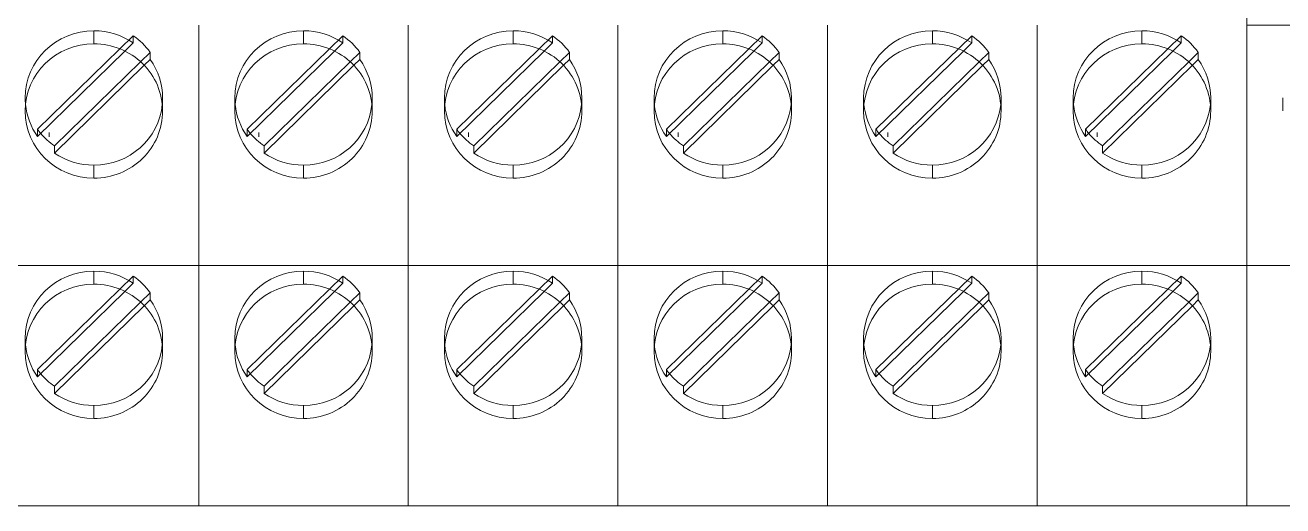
# Model space of a CAD drawing. Header units: millimetres. Extents: x 1359 to 3577, y 1336 to 3557.
# Drawn here: x 2999.3 to 3035.9, y 2481.56 to 2495.56 of the extents above; entities that cross this region are included whole.
import ezdxf

# ---------------------------------------------------------------- set-up
doc = ezdxf.new("R2010")
doc.units = ezdxf.units.MM
doc.layers.add('000-PI-Oprema', color=30, linetype='Continuous', lineweight=5)

msp = doc.modelspace()

# ---------------------------------------------------------------- linework, layer by layer
at = {"layer": '000-PI-Oprema', "color": 0, "linetype": 'ByBlock', "lineweight": 0}
for p, q in [((3034.852, 2495.556), (3034.852, 2500.556)), ((3034.852, 2495.556), (3034.852, 2500.556)), ((3001.302, 2495.391), (3001.302, 2495.012)), ((3004.352, 2495.012), (3004.352, 2495.556)), ((3004.352, 2495.012), (3004.352, 2495.556)), ((3004.352, 2495.012), (3004.352, 2495.556)), ((3004.352, 2495.012), (3004.352, 2495.556)), ((3007.402, 2495.391), (3007.402, 2495.012)), ((3010.452, 2495.012), (3010.452, 2495.556)), ((3010.452, 2495.012), (3010.452, 2495.556)), ((3010.452, 2495.012), (3010.452, 2495.556)), ((3010.452, 2495.012), (3010.452, 2495.556)), ((3013.502, 2495.391), (3013.502, 2495.012)), ((3016.552, 2495.012), (3016.552, 2495.556)), ((3016.552, 2495.012), (3016.552, 2495.556)), ((3016.552, 2495.012), (3016.552, 2495.556)), ((3016.552, 2495.012), (3016.552, 2495.556)), ((3019.602, 2495.391), (3019.602, 2495.012)), ((3022.652, 2495.012), (3022.652, 2495.556)), ((3022.652, 2495.012), (3022.652, 2495.556)), ((3022.652, 2495.012), (3022.652, 2495.556)), ((3022.652, 2495.012), (3022.652, 2495.556)), ((3025.702, 2495.391), (3025.702, 2495.012)), ((3028.752, 2495.012), (3028.752, 2495.556)), ((3028.752, 2495.012), (3028.752, 2495.556)), ((3028.752, 2495.012), (3028.752, 2495.556)), ((3028.752, 2495.012), (3028.752, 2495.556)), ((3031.802, 2495.391), (3031.802, 2495.012)), ((3034.852, 2495.012), (3034.852, 2495.556)), ((3034.852, 2495.012), (3034.852, 2495.556)), ((3034.852, 2495.012), (3034.852, 2495.556)), ((3034.852, 2495.556), (3034.852, 2495.556)), ((3040.952, 2495.556), (3034.852, 2495.556)), ((3034.852, 2495.012), (3034.852, 2495.556)), ((3034.852, 2495.556), (3034.852, 2495.556)), ((2999.662, 2492.523), (3002.447, 2495.247)), ((3002.204, 2494.802), (3002.447, 2495.039)), ((3002.447, 2495.247), (3002.447, 2495.039)), ((3005.762, 2492.523), (3008.547, 2495.247)), ((3008.304, 2494.802), (3008.547, 2495.039)), ((3008.547, 2495.247), (3008.547, 2495.039)), ((3011.862, 2492.523), (3014.647, 2495.247)), ((3014.404, 2494.802), (3014.647, 2495.039)), ((3014.647, 2495.247), (3014.647, 2495.039)), ((3017.962, 2492.523), (3020.747, 2495.247)), ((3020.504, 2494.802), (3020.747, 2495.039)), ((3020.747, 2495.247), (3020.747, 2495.039)), ((3024.062, 2492.523), (3026.847, 2495.247)), ((3026.604, 2494.802), (3026.847, 2495.039)), ((3026.847, 2495.247), (3026.847, 2495.039)), ((3030.162, 2492.523), (3032.947, 2495.247)), ((3032.704, 2494.802), (3032.947, 2495.039)), ((3032.947, 2495.247), (3032.947, 2495.039)), ((2999.662, 2492.315), (3002.204, 2494.802)), ((3002.942, 2494.763), (3002.662, 2494.49)), ((3002.942, 2494.763), (3002.942, 2494.555)), ((3004.352, 2488.556), (3004.352, 2495.012)), ((3004.352, 2488.556), (3004.352, 2495.012)), ((3004.352, 2488.556), (3004.352, 2495.012)), ((3004.352, 2488.556), (3004.352, 2495.012)), ((3005.762, 2492.315), (3008.304, 2494.802)), ((3009.042, 2494.763), (3008.762, 2494.49)), ((3009.042, 2494.763), (3009.042, 2494.555)), ((3010.452, 2488.556), (3010.452, 2495.012)), ((3010.452, 2488.556), (3010.452, 2495.012)), ((3010.452, 2488.556), (3010.452, 2495.012)), ((3010.452, 2488.556), (3010.452, 2495.012)), ((3011.862, 2492.315), (3014.404, 2494.802)), ((3015.142, 2494.763), (3014.862, 2494.49)), ((3015.142, 2494.763), (3015.142, 2494.555)), ((3016.552, 2488.556), (3016.552, 2495.012)), ((3016.552, 2488.556), (3016.552, 2495.012)), ((3016.552, 2488.556), (3016.552, 2495.012)), ((3016.552, 2488.556), (3016.552, 2495.012)), ((3017.962, 2492.315), (3020.504, 2494.802)), ((3021.242, 2494.763), (3020.962, 2494.49)), ((3021.242, 2494.763), (3021.242, 2494.555)), ((3022.652, 2488.556), (3022.652, 2495.012)), ((3022.652, 2488.556), (3022.652, 2495.012)), ((3022.652, 2488.556), (3022.652, 2495.012)), ((3022.652, 2488.556), (3022.652, 2495.012)), ((3024.062, 2492.315), (3026.604, 2494.802)), ((3027.342, 2494.763), (3027.062, 2494.49)), ((3027.342, 2494.763), (3027.342, 2494.555)), ((3028.752, 2488.556), (3028.752, 2495.012)), ((3028.752, 2488.556), (3028.752, 2495.012)), ((3028.752, 2488.556), (3028.752, 2495.012)), ((3028.752, 2488.556), (3028.752, 2495.012)), ((3030.162, 2492.315), (3032.704, 2494.802)), ((3033.442, 2494.763), (3033.162, 2494.49)), ((3033.442, 2494.763), (3033.442, 2494.555)), ((3034.852, 2488.556), (3034.852, 2495.012)), ((3034.852, 2488.556), (3034.852, 2495.012)), ((3034.852, 2488.556), (3034.852, 2495.012)), ((3034.852, 2488.556), (3034.852, 2495.012)), ((3002.662, 2494.49), (3000.157, 2492.039)), ((3002.769, 2494.386), (3000.157, 2491.831)), ((3002.942, 2494.555), (3002.769, 2494.386)), ((3008.762, 2494.49), (3006.257, 2492.039)), ((3008.869, 2494.386), (3006.257, 2491.831)), ((3009.042, 2494.555), (3008.869, 2494.386)), ((3014.862, 2494.49), (3012.357, 2492.039)), ((3014.969, 2494.386), (3012.357, 2491.831)), ((3015.142, 2494.555), (3014.969, 2494.386)), ((3020.962, 2494.49), (3018.457, 2492.039)), ((3021.069, 2494.386), (3018.457, 2491.831)), ((3021.242, 2494.555), (3021.069, 2494.386)), ((3027.062, 2494.49), (3024.557, 2492.039)), ((3027.169, 2494.386), (3024.557, 2491.831)), ((3027.342, 2494.555), (3027.169, 2494.386)), ((3033.162, 2494.49), (3030.657, 2492.039)), ((3033.269, 2494.386), (3030.657, 2491.831)), ((3033.442, 2494.555), (3033.269, 2494.386)), ((3003.302, 2493.056), (3003.302, 2493.435)), ((3005.402, 2493.056), (3005.402, 2493.435)), ((3009.402, 2493.056), (3009.402, 2493.435)), ((3011.502, 2493.056), (3011.502, 2493.435)), ((3015.502, 2493.056), (3015.502, 2493.435)), ((3017.602, 2493.056), (3017.602, 2493.435)), ((3021.602, 2493.056), (3021.602, 2493.435)), ((3023.702, 2493.056), (3023.702, 2493.435)), ((3027.702, 2493.056), (3027.702, 2493.435)), ((3029.802, 2493.056), (3029.802, 2493.435)), ((3033.802, 2493.056), (3033.802, 2493.435)), ((3035.902, 2493.056), (3035.902, 2493.435)), ((2999.662, 2492.523), (2999.662, 2492.315)), ((3005.762, 2492.523), (3005.762, 2492.315)), ((3011.862, 2492.523), (3011.862, 2492.315)), ((3017.962, 2492.523), (3017.962, 2492.315)), ((3024.062, 2492.523), (3024.062, 2492.315)), ((3030.162, 2492.523), (3030.162, 2492.315)), ((3000.002, 2492.302), (3000.002, 2492.43)), ((3006.102, 2492.302), (3006.102, 2492.43)), ((3012.202, 2492.302), (3012.202, 2492.43)), ((3018.302, 2492.302), (3018.302, 2492.43)), ((3024.402, 2492.302), (3024.402, 2492.43)), ((3030.502, 2492.302), (3030.502, 2492.43)), ((3000.157, 2492.039), (3000.157, 2491.831)), ((3006.257, 2492.039), (3006.257, 2491.831)), ((3012.357, 2492.039), (3012.357, 2491.831)), ((3018.457, 2492.039), (3018.457, 2491.831)), ((3024.557, 2492.039), (3024.557, 2491.831)), ((3030.657, 2492.039), (3030.657, 2491.831)), ((3001.302, 2491.479), (3001.302, 2491.099)), ((3007.402, 2491.479), (3007.402, 2491.099)), ((3013.502, 2491.479), (3013.502, 2491.099)), ((3019.602, 2491.479), (3019.602, 2491.099)), ((3025.702, 2491.479), (3025.702, 2491.099)), ((3031.802, 2491.479), (3031.802, 2491.099)), ((3004.352, 2488.556), (3004.352, 2490.572)), ((3004.352, 2488.556), (3004.352, 2490.572)), ((3010.452, 2488.556), (3010.452, 2490.572)), ((3010.452, 2488.556), (3010.452, 2490.572)), ((3016.552, 2488.556), (3016.552, 2490.572)), ((3016.552, 2488.556), (3016.552, 2490.572)), ((3022.652, 2488.556), (3022.652, 2490.572)), ((3022.652, 2488.556), (3022.652, 2490.572)), ((3028.752, 2488.556), (3028.752, 2490.572)), ((3028.752, 2488.556), (3028.752, 2490.572)), ((3034.852, 2488.556), (3034.852, 2490.572)), ((3034.852, 2488.556), (3034.852, 2490.572)), ((3004.352, 2488.556), (2998.252, 2488.556)), ((3004.352, 2488.556), (3004.352, 2488.556)), ((3004.352, 2488.012), (3004.352, 2488.556)), ((3004.352, 2488.556), (3004.352, 2488.556)), ((3004.352, 2488.012), (3004.352, 2488.556)), ((3004.352, 2488.012), (3004.352, 2488.556)), ((3004.352, 2488.556), (3004.352, 2488.556)), ((3010.452, 2488.556), (3004.352, 2488.556)), ((3004.352, 2488.012), (3004.352, 2488.556)), ((3004.352, 2488.556), (3004.352, 2488.556)), ((3010.452, 2488.556), (3010.452, 2488.556)), ((3010.452, 2488.012), (3010.452, 2488.556)), ((3010.452, 2488.556), (3010.452, 2488.556)), ((3010.452, 2488.012), (3010.452, 2488.556)), ((3010.452, 2488.012), (3010.452, 2488.556)), ((3010.452, 2488.556), (3010.452, 2488.556)), ((3016.552, 2488.556), (3010.452, 2488.556)), ((3010.452, 2488.012), (3010.452, 2488.556)), ((3010.452, 2488.556), (3010.452, 2488.556)), ((3016.552, 2488.556), (3016.552, 2488.556)), ((3016.552, 2488.012), (3016.552, 2488.556)), ((3016.552, 2488.556), (3016.552, 2488.556)), ((3016.552, 2488.012), (3016.552, 2488.556)), ((3016.552, 2488.012), (3016.552, 2488.556)), ((3016.552, 2488.556), (3016.552, 2488.556)), ((3022.652, 2488.556), (3016.552, 2488.556)), ((3016.552, 2488.012), (3016.552, 2488.556)), ((3016.552, 2488.556), (3016.552, 2488.556)), ((3022.652, 2488.556), (3022.652, 2488.556)), ((3022.652, 2488.012), (3022.652, 2488.556)), ((3022.652, 2488.556), (3022.652, 2488.556)), ((3022.652, 2488.012), (3022.652, 2488.556)), ((3022.652, 2488.012), (3022.652, 2488.556)), ((3022.652, 2488.556), (3022.652, 2488.556)), ((3028.752, 2488.556), (3022.652, 2488.556)), ((3022.652, 2488.012), (3022.652, 2488.556)), ((3022.652, 2488.556), (3022.652, 2488.556)), ((3028.752, 2488.556), (3028.752, 2488.556)), ((3028.752, 2488.012), (3028.752, 2488.556)), ((3028.752, 2488.556), (3028.752, 2488.556)), ((3028.752, 2488.012), (3028.752, 2488.556)), ((3028.752, 2488.012), (3028.752, 2488.556)), ((3028.752, 2488.556), (3028.752, 2488.556)), ((3034.852, 2488.556), (3028.752, 2488.556)), ((3028.752, 2488.012), (3028.752, 2488.556)), ((3028.752, 2488.556), (3028.752, 2488.556)), ((3034.852, 2488.556), (3034.852, 2488.556)), ((3034.852, 2488.012), (3034.852, 2488.556)), ((3034.852, 2488.556), (3034.852, 2488.556)), ((3034.852, 2488.012), (3034.852, 2488.556)), ((3034.852, 2488.012), (3034.852, 2488.556)), ((3034.852, 2488.556), (3034.852, 2488.556)), ((3040.952, 2488.556), (3034.852, 2488.556)), ((3034.852, 2488.012), (3034.852, 2488.556)), ((3034.852, 2488.556), (3034.852, 2488.556)), ((2999.662, 2485.523), (3002.447, 2488.247)), ((3001.302, 2488.012), (3001.302, 2488.391)), ((3002.447, 2488.039), (3002.447, 2488.247)), ((3005.762, 2485.523), (3008.547, 2488.247)), ((3007.402, 2488.012), (3007.402, 2488.391)), ((3008.547, 2488.039), (3008.547, 2488.247)), ((3011.862, 2485.523), (3014.647, 2488.247)), ((3013.502, 2488.012), (3013.502, 2488.391)), ((3014.647, 2488.039), (3014.647, 2488.247)), ((3017.962, 2485.523), (3020.747, 2488.247)), ((3019.602, 2488.012), (3019.602, 2488.391)), ((3020.747, 2488.039), (3020.747, 2488.247)), ((3024.062, 2485.523), (3026.847, 2488.247)), ((3025.702, 2488.012), (3025.702, 2488.391)), ((3026.847, 2488.039), (3026.847, 2488.247)), ((3030.162, 2485.523), (3032.947, 2488.247)), ((3031.802, 2488.012), (3031.802, 2488.391)), ((3032.947, 2488.039), (3032.947, 2488.247)), ((3002.204, 2487.802), (2999.662, 2485.315)), ((3002.447, 2488.039), (3002.204, 2487.802)), ((3002.942, 2487.763), (3002.662, 2487.49)), ((3002.942, 2487.555), (3002.942, 2487.763)), ((3004.352, 2481.556), (3004.352, 2488.012)), ((3004.352, 2481.556), (3004.352, 2488.012)), ((3004.352, 2481.556), (3004.352, 2488.012)), ((3004.352, 2481.556), (3004.352, 2488.012)), ((3008.304, 2487.802), (3005.762, 2485.315)), ((3008.547, 2488.039), (3008.304, 2487.802)), ((3009.042, 2487.763), (3008.762, 2487.49)), ((3009.042, 2487.555), (3009.042, 2487.763)), ((3010.452, 2481.556), (3010.452, 2488.012)), ((3010.452, 2481.556), (3010.452, 2488.012)), ((3010.452, 2481.556), (3010.452, 2488.012)), ((3010.452, 2481.556), (3010.452, 2488.012)), ((3014.404, 2487.802), (3011.862, 2485.315)), ((3014.647, 2488.039), (3014.404, 2487.802)), ((3015.142, 2487.763), (3014.862, 2487.49)), ((3015.142, 2487.555), (3015.142, 2487.763)), ((3016.552, 2481.556), (3016.552, 2488.012)), ((3016.552, 2481.556), (3016.552, 2488.012)), ((3016.552, 2481.556), (3016.552, 2488.012)), ((3016.552, 2481.556), (3016.552, 2488.012)), ((3020.504, 2487.802), (3017.962, 2485.315)), ((3020.747, 2488.039), (3020.504, 2487.802)), ((3021.242, 2487.763), (3020.962, 2487.49)), ((3021.242, 2487.555), (3021.242, 2487.763)), ((3022.652, 2481.556), (3022.652, 2488.012)), ((3022.652, 2481.556), (3022.652, 2488.012)), ((3022.652, 2481.556), (3022.652, 2488.012)), ((3022.652, 2481.556), (3022.652, 2488.012)), ((3026.604, 2487.802), (3024.062, 2485.315)), ((3026.847, 2488.039), (3026.604, 2487.802)), ((3027.342, 2487.763), (3027.062, 2487.49)), ((3027.342, 2487.555), (3027.342, 2487.763)), ((3028.752, 2481.556), (3028.752, 2488.012)), ((3028.752, 2481.556), (3028.752, 2488.012)), ((3028.752, 2481.556), (3028.752, 2488.012)), ((3028.752, 2481.556), (3028.752, 2488.012)), ((3032.704, 2487.802), (3030.162, 2485.315)), ((3032.947, 2488.039), (3032.704, 2487.802)), ((3033.442, 2487.763), (3033.162, 2487.49)), ((3033.442, 2487.555), (3033.442, 2487.763)), ((3034.852, 2481.556), (3034.852, 2488.012)), ((3034.852, 2481.556), (3034.852, 2488.012)), ((3034.852, 2481.556), (3034.852, 2488.012)), ((3034.852, 2481.556), (3034.852, 2488.012)), ((3002.662, 2487.49), (3000.157, 2485.039)), ((3000.157, 2484.831), (3002.769, 2487.386)), ((3002.769, 2487.386), (3002.942, 2487.555)), ((3008.762, 2487.49), (3006.257, 2485.039)), ((3006.257, 2484.831), (3008.869, 2487.386)), ((3008.869, 2487.386), (3009.042, 2487.555)), ((3014.862, 2487.49), (3012.357, 2485.039)), ((3012.357, 2484.831), (3014.969, 2487.386)), ((3014.969, 2487.386), (3015.142, 2487.555)), ((3020.962, 2487.49), (3018.457, 2485.039)), ((3018.457, 2484.831), (3021.069, 2487.386)), ((3021.069, 2487.386), (3021.242, 2487.555)), ((3027.062, 2487.49), (3024.557, 2485.039)), ((3024.557, 2484.831), (3027.169, 2487.386)), ((3027.169, 2487.386), (3027.342, 2487.555)), ((3033.162, 2487.49), (3030.657, 2485.039)), ((3030.657, 2484.831), (3033.269, 2487.386)), ((3033.269, 2487.386), (3033.442, 2487.555)), ((2999.302, 2486.435), (2999.302, 2486.056)), ((3003.302, 2486.435), (3003.302, 2486.056)), ((3005.402, 2486.435), (3005.402, 2486.056)), ((3009.402, 2486.435), (3009.402, 2486.056)), ((3011.502, 2486.435), (3011.502, 2486.056)), ((3015.502, 2486.435), (3015.502, 2486.056)), ((3017.602, 2486.435), (3017.602, 2486.056)), ((3021.602, 2486.435), (3021.602, 2486.056)), ((3023.702, 2486.435), (3023.702, 2486.056)), ((3027.702, 2486.435), (3027.702, 2486.056)), ((3029.802, 2486.435), (3029.802, 2486.056)), ((3033.802, 2486.435), (3033.802, 2486.056)), ((2999.662, 2485.315), (2999.662, 2485.523)), ((3005.762, 2485.315), (3005.762, 2485.523)), ((3011.862, 2485.315), (3011.862, 2485.523)), ((3017.962, 2485.315), (3017.962, 2485.523)), ((3024.062, 2485.315), (3024.062, 2485.523)), ((3030.162, 2485.315), (3030.162, 2485.523)), ((3000.157, 2484.831), (3000.157, 2485.039)), ((3006.257, 2484.831), (3006.257, 2485.039)), ((3012.357, 2484.831), (3012.357, 2485.039)), ((3018.457, 2484.831), (3018.457, 2485.039)), ((3024.557, 2484.831), (3024.557, 2485.039)), ((3030.657, 2484.831), (3030.657, 2485.039)), ((3001.302, 2484.099), (3001.302, 2484.479)), ((3007.402, 2484.099), (3007.402, 2484.479)), ((3013.502, 2484.099), (3013.502, 2484.479)), ((3019.602, 2484.099), (3019.602, 2484.479)), ((3025.702, 2484.099), (3025.702, 2484.479)), ((3031.802, 2484.099), (3031.802, 2484.479)), ((3004.352, 2481.556), (2998.252, 2481.556)), ((3004.352, 2481.556), (2998.252, 2481.556)), ((3004.352, 2481.556), (3004.352, 2481.556)), ((3004.352, 2481.556), (3004.352, 2481.556)), ((3004.352, 2481.556), (3004.352, 2481.556)), ((3004.352, 2481.556), (3004.352, 2481.556)), ((3004.352, 2481.556), (3004.352, 2481.556)), ((3004.352, 2481.556), (3004.352, 2481.556)), ((3010.452, 2481.556), (3004.352, 2481.556)), ((3004.352, 2481.556), (3004.352, 2481.556)), ((3004.352, 2481.556), (3004.352, 2481.556)), ((3010.452, 2481.556), (3004.352, 2481.556)), ((3010.452, 2481.556), (3010.452, 2481.556)), ((3010.452, 2481.556), (3010.452, 2481.556)), ((3010.452, 2481.556), (3010.452, 2481.556)), ((3010.452, 2481.556), (3010.452, 2481.556)), ((3010.452, 2481.556), (3010.452, 2481.556)), ((3010.452, 2481.556), (3010.452, 2481.556)), ((3016.552, 2481.556), (3010.452, 2481.556)), ((3010.452, 2481.556), (3010.452, 2481.556)), ((3010.452, 2481.556), (3010.452, 2481.556)), ((3016.552, 2481.556), (3010.452, 2481.556)), ((3016.552, 2481.556), (3016.552, 2481.556)), ((3016.552, 2481.556), (3016.552, 2481.556)), ((3016.552, 2481.556), (3016.552, 2481.556)), ((3016.552, 2481.556), (3016.552, 2481.556)), ((3016.552, 2481.556), (3016.552, 2481.556)), ((3016.552, 2481.556), (3016.552, 2481.556)), ((3022.652, 2481.556), (3016.552, 2481.556)), ((3016.552, 2481.556), (3016.552, 2481.556)), ((3016.552, 2481.556), (3016.552, 2481.556)), ((3022.652, 2481.556), (3016.552, 2481.556)), ((3022.652, 2481.556), (3022.652, 2481.556)), ((3022.652, 2481.556), (3022.652, 2481.556)), ((3022.652, 2481.556), (3022.652, 2481.556)), ((3022.652, 2481.556), (3022.652, 2481.556)), ((3022.652, 2481.556), (3022.652, 2481.556)), ((3022.652, 2481.556), (3022.652, 2481.556)), ((3028.752, 2481.556), (3022.652, 2481.556)), ((3022.652, 2481.556), (3022.652, 2481.556)), ((3022.652, 2481.556), (3022.652, 2481.556)), ((3028.752, 2481.556), (3022.652, 2481.556)), ((3028.752, 2481.556), (3028.752, 2481.556)), ((3028.752, 2481.556), (3028.752, 2481.556)), ((3028.752, 2481.556), (3028.752, 2481.556)), ((3028.752, 2481.556), (3028.752, 2481.556)), ((3028.752, 2481.556), (3028.752, 2481.556)), ((3028.752, 2481.556), (3028.752, 2481.556)), ((3034.852, 2481.556), (3028.752, 2481.556)), ((3028.752, 2481.556), (3028.752, 2481.556)), ((3028.752, 2481.556), (3028.752, 2481.556)), ((3034.852, 2481.556), (3028.752, 2481.556)), ((3034.852, 2481.556), (3034.852, 2481.556)), ((3034.852, 2481.556), (3034.852, 2481.556)), ((3034.852, 2481.556), (3034.852, 2481.556)), ((3034.852, 2481.556), (3034.852, 2481.556)), ((3034.852, 2481.556), (3034.852, 2481.556)), ((3034.852, 2481.556), (3034.852, 2481.556)), ((3040.952, 2481.556), (3034.852, 2481.556)), ((3034.852, 2481.556), (3034.852, 2481.556)), ((3034.852, 2481.556), (3034.852, 2481.556)), ((3040.952, 2481.556), (3034.852, 2481.556))]:
    msp.add_line(p, q, dxfattribs=at)
for centre, start_param, end_param in [((3001.302, 2493.435), -1.570796, 0), ((3001.302, 2493.435), -2.180289, -1.570796), ((3007.402, 2493.435), -1.570796, 0), ((3007.402, 2493.435), -2.180289, -1.570796), ((3013.502, 2493.435), -1.570796, 0), ((3013.502, 2493.435), -2.180289, -1.570796), ((3019.602, 2493.435), -1.570796, 0), ((3019.602, 2493.435), -2.180289, -1.570796), ((3025.702, 2493.435), -1.570796, 0), ((3025.702, 2493.435), -2.180289, -1.570796), ((3031.802, 2493.435), -1.570796, 0), ((3031.802, 2493.435), -2.180289, -1.570796), ((3001.302, 2493.643), -2.5321, -2.180289), ((3007.402, 2493.643), -2.5321, -2.180289), ((3013.502, 2493.643), -2.5321, -2.180289), ((3019.602, 2493.643), -2.5321, -2.180289), ((3025.702, 2493.643), -2.5321, -2.180289), ((3031.802, 2493.643), -2.5321, -2.180289), ((3001.302, 2493.056), -1.570796, 0), ((3001.302, 2493.056), -3.141593, -1.570796), ((3007.402, 2493.056), -1.570796, 0), ((3007.402, 2493.056), -3.141593, -1.570796), ((3013.502, 2493.056), -1.570796, 0), ((3013.502, 2493.056), -3.141593, -1.570796), ((3019.602, 2493.056), -1.570796, 0), ((3019.602, 2493.056), -3.141593, -1.570796), ((3025.702, 2493.056), -1.570796, 0), ((3025.702, 2493.056), -3.141593, -1.570796), ((3031.802, 2493.056), -1.570796, 0), ((3031.802, 2493.056), -3.141593, -1.570796), ((3001.302, 2493.435), 3.141593, 3.751085), ((3007.402, 2493.435), 3.141593, 3.751085), ((3013.502, 2493.435), 3.141593, 3.751085), ((3019.602, 2493.435), 3.141593, 3.751085), ((3025.702, 2493.435), 3.141593, 3.751085), ((3031.802, 2493.435), 3.141593, 3.751085), ((3001.302, 2493.435), 0, 0.097132), ((3001.302, 2493.435), 0.097132, 0.609492), ((3001.302, 2493.435), 1.570796, 3.044461), ((3001.302, 2493.435), 3.044461, 3.141593), ((3007.402, 2493.435), 0, 0.097132), ((3007.402, 2493.435), 0.097132, 0.609492), ((3007.402, 2493.435), 1.570796, 3.044461), ((3007.402, 2493.435), 3.044461, 3.141593), ((3013.502, 2493.435), 0, 0.097132), ((3013.502, 2493.435), 0.097132, 0.609492), ((3013.502, 2493.435), 1.570796, 3.044461), ((3013.502, 2493.435), 3.044461, 3.141593), ((3019.602, 2493.435), 0, 0.097132), ((3019.602, 2493.435), 0.097132, 0.609492), ((3019.602, 2493.435), 1.570796, 3.044461), ((3019.602, 2493.435), 3.044461, 3.141593), ((3025.702, 2493.435), 0, 0.097132), ((3025.702, 2493.435), 0.097132, 0.609492), ((3025.702, 2493.435), 1.570796, 3.044461), ((3025.702, 2493.435), 3.044461, 3.141593), ((3031.802, 2493.435), 0, 0.097132), ((3031.802, 2493.435), 0.097132, 0.609492), ((3031.802, 2493.435), 1.570796, 3.044461), ((3031.802, 2493.435), 3.044461, 3.141593), ((3001.302, 2493.056), 0, 1.570796), ((3001.302, 2493.056), 1.570796, 3.141593), ((3007.402, 2493.056), 0, 1.570796), ((3007.402, 2493.056), 1.570796, 3.141593), ((3013.502, 2493.056), 0, 1.570796), ((3013.502, 2493.056), 1.570796, 3.141593), ((3019.602, 2493.056), 0, 1.570796), ((3019.602, 2493.056), 1.570796, 3.141593), ((3025.702, 2493.056), 0, 1.570796), ((3025.702, 2493.056), 1.570796, 3.141593), ((3031.802, 2493.056), 0, 1.570796), ((3031.802, 2493.056), 1.570796, 3.141593), ((3001.302, 2493.643), 0.609492, 0.685382), ((3007.402, 2493.643), 0.609492, 0.685382), ((3013.502, 2493.643), 0.609492, 0.685382), ((3019.602, 2493.643), 0.609492, 0.685382), ((3025.702, 2493.643), 0.609492, 0.685382), ((3031.802, 2493.643), 0.609492, 0.685382), ((3001.302, 2493.643), 0.685382, 0.961304), ((3007.402, 2493.643), 0.685382, 0.961304), ((3013.502, 2493.643), 0.685382, 0.961304), ((3019.602, 2493.643), 0.685382, 0.961304), ((3025.702, 2493.643), 0.685382, 0.961304), ((3031.802, 2493.643), 0.685382, 0.961304), ((3001.302, 2493.435), 0.961304, 1.570796), ((3007.402, 2493.435), 0.961304, 1.570796), ((3013.502, 2493.435), 0.961304, 1.570796), ((3019.602, 2493.435), 0.961304, 1.570796), ((3025.702, 2493.435), 0.961304, 1.570796), ((3031.802, 2493.435), 0.961304, 1.570796), ((3001.302, 2486.435), -1.570796, 0), ((3001.302, 2486.435), -2.180289, -1.570796), ((3001.302, 2486.643), -2.5321, -2.180289), ((3007.402, 2486.435), -1.570796, 0), ((3007.402, 2486.435), -2.180289, -1.570796), ((3007.402, 2486.643), -2.5321, -2.180289), ((3013.502, 2486.435), -1.570796, 0), ((3013.502, 2486.435), -2.180289, -1.570796), ((3013.502, 2486.643), -2.5321, -2.180289), ((3019.602, 2486.435), -1.570796, 0), ((3019.602, 2486.435), -2.180289, -1.570796), ((3019.602, 2486.643), -2.5321, -2.180289), ((3025.702, 2486.435), -1.570796, 0), ((3025.702, 2486.435), -2.180289, -1.570796), ((3025.702, 2486.643), -2.5321, -2.180289), ((3031.802, 2486.435), -1.570796, 0), ((3031.802, 2486.435), -2.180289, -1.570796), ((3031.802, 2486.643), -2.5321, -2.180289), ((3001.302, 2486.056), -1.570796, 0), ((3001.302, 2486.056), -3.141593, -1.570796), ((3007.402, 2486.056), -1.570796, 0), ((3007.402, 2486.056), -3.141593, -1.570796), ((3013.502, 2486.056), -1.570796, 0), ((3013.502, 2486.056), -3.141593, -1.570796), ((3019.602, 2486.056), -1.570796, 0), ((3019.602, 2486.056), -3.141593, -1.570796), ((3025.702, 2486.056), -1.570796, 0), ((3025.702, 2486.056), -3.141593, -1.570796), ((3031.802, 2486.056), -1.570796, 0), ((3031.802, 2486.056), -3.141593, -1.570796), ((3001.302, 2486.435), -3.141593, -2.5321), ((3007.402, 2486.435), -3.141593, -2.5321), ((3013.502, 2486.435), -3.141593, -2.5321), ((3019.602, 2486.435), -3.141593, -2.5321), ((3025.702, 2486.435), -3.141593, -2.5321), ((3031.802, 2486.435), -3.141593, -2.5321), ((3001.302, 2486.435), 0, 0.097132), ((3001.302, 2486.435), 0.097132, 0.609492), ((3001.302, 2486.435), 1.570796, 3.044461), ((3001.302, 2486.435), 3.044461, 3.141593), ((3007.402, 2486.435), 0, 0.097132), ((3007.402, 2486.435), 0.097132, 0.609492), ((3007.402, 2486.435), 1.570796, 3.044461), ((3007.402, 2486.435), 3.044461, 3.141593), ((3013.502, 2486.435), 0, 0.097132), ((3013.502, 2486.435), 0.097132, 0.609492), ((3013.502, 2486.435), 1.570796, 3.044461), ((3013.502, 2486.435), 3.044461, 3.141593), ((3019.602, 2486.435), 0, 0.097132), ((3019.602, 2486.435), 0.097132, 0.609492), ((3019.602, 2486.435), 1.570796, 3.044461), ((3019.602, 2486.435), 3.044461, 3.141593), ((3025.702, 2486.435), 0, 0.097132), ((3025.702, 2486.435), 0.097132, 0.609492), ((3025.702, 2486.435), 1.570796, 3.044461), ((3025.702, 2486.435), 3.044461, 3.141593), ((3031.802, 2486.435), 0, 0.097132), ((3031.802, 2486.435), 0.097132, 0.609492), ((3031.802, 2486.435), 1.570796, 3.044461), ((3031.802, 2486.435), 3.044461, 3.141593), ((3001.302, 2486.056), 0, 1.570796), ((3001.302, 2486.056), 1.570796, 3.141593), ((3007.402, 2486.056), 0, 1.570796), ((3007.402, 2486.056), 1.570796, 3.141593), ((3013.502, 2486.056), 0, 1.570796), ((3013.502, 2486.056), 1.570796, 3.141593), ((3019.602, 2486.056), 0, 1.570796), ((3019.602, 2486.056), 1.570796, 3.141593), ((3025.702, 2486.056), 0, 1.570796), ((3025.702, 2486.056), 1.570796, 3.141593), ((3031.802, 2486.056), 0, 1.570796), ((3031.802, 2486.056), 1.570796, 3.141593), ((3001.302, 2486.643), 0.609492, 0.685382), ((3007.402, 2486.643), 0.609492, 0.685382), ((3013.502, 2486.643), 0.609492, 0.685382), ((3019.602, 2486.643), 0.609492, 0.685382), ((3025.702, 2486.643), 0.609492, 0.685382), ((3031.802, 2486.643), 0.609492, 0.685382), ((3001.302, 2486.643), 0.685382, 0.961304), ((3007.402, 2486.643), 0.685382, 0.961304), ((3013.502, 2486.643), 0.685382, 0.961304), ((3019.602, 2486.643), 0.685382, 0.961304), ((3025.702, 2486.643), 0.685382, 0.961304), ((3031.802, 2486.643), 0.685382, 0.961304), ((3001.302, 2486.435), 0.961304, 1.570796), ((3007.402, 2486.435), 0.961304, 1.570796), ((3013.502, 2486.435), 0.961304, 1.570796), ((3019.602, 2486.435), 0.961304, 1.570796), ((3025.702, 2486.435), 0.961304, 1.570796), ((3031.802, 2486.435), 0.961304, 1.570796)]:
    msp.add_ellipse(centre, major_axis=(-2, 0), ratio=0.978148, start_param=start_param, end_param=end_param, dxfattribs=at)

doc.saveas('drawing.dxf')
